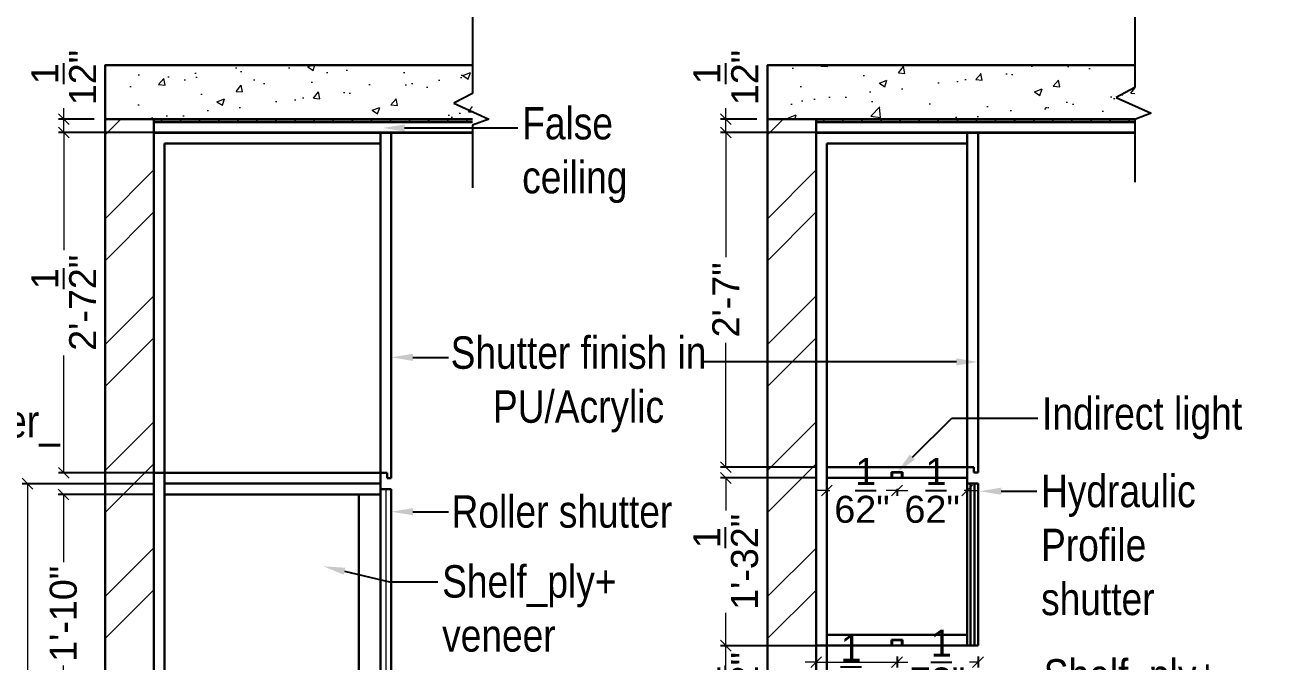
# Model space of a CAD drawing. Header units: millimetres. Extents: x 56222 to 3066687, y -650199 to -121287.
# Drawn here: x 133201.9 to 133318.1, y -185419 to -185360 of the extents above; entities that cross this region are included whole.
import ezdxf
from ezdxf import colors
from ezdxf.entities.mleader import LeaderData, LeaderLine
from ezdxf.math import Vec2, Vec3

# ---------------------------------------------------------------- set-up
doc = ezdxf.new("R2010")
doc.units = ezdxf.units.MM
doc.header["$MEASUREMENT"] = 0
doc.header["$PDMODE"] = 35
doc.layers.get('Defpoints').update_dxf_attribs({"color": 220})
for name, color, linetype, lineweight in [('dim05', 1, 'Continuous', 13), ('FURNITURE', 32, 'Continuous', 9), ('GF FALSE CEILING', 6, 'Continuous', 35), ('hatch-wall', 8, 'Continuous', 9), ('SECTION ( SLAB PLine )', 104, 'Continuous', 30), ('Text', 7, 'Continuous', 15), ('wall', 7, 'Continuous', 30), ('XX~SLAB ( BEAM )~ ( DIM )', 7, 'Continuous', 9)]:
    doc.layers.add(name, color=color, linetype=linetype, lineweight=lineweight)
doc.styles.add('Arial', font='arial.ttf')
doc.styles.get("Standard").update_dxf_attribs({"font": 'arial.ttf', "height": 6})
doc.styles.add('style4', font='ARIALN.TTF')
doc.dimstyles.new('ISO-25', dxfattribs={"dimtxt": 2.5, "dimasz": 1, "dimexe": 0.5, "dimexo": 1, "dimtad": 0, "dimdec": 1, "dimlunit": 4, "dimtxsty": 'Standard', "dimblk": 'OBLIQUE', "dimcen": 2.5, "dimclrd": 1, "dimclre": 1, "dimclrt": 5, "dimadec": 0, "dimazin": 0, "dimtfac": 1, "dimtdec": 1, "dimtmove": 0, "dimatfit": 3, "dimfxl": 1, "dimlwd": -1, "dimarcsym": 0})

# ---------------------------------------------------------------- blocks, each defined once
blk = doc.blocks.new('_Oblique')
at = {"layer": 'wall', "color": 0, "lineweight": -2}
blk.add_line((-0.5, -0.5), (0.5, 0.5), dxfattribs=at)
blk = doc.blocks.new('*D634')
at = {"layer": 'Defpoints', "color": 0, "lineweight": 30, "transparency": 16777216}
for p in [(133266.81, -185401.96), (133276.17, -185401.96), (133276.17, -185417.5)]:
    blk.add_point(p, dxfattribs=at)
at = {"layer": 'dim05', "color": 1, "linetype": 'Continuous', "lineweight": -2, "transparency": 16777216}
for p, q in [((133275.17, -185401.96), (133266.31, -185401.96)), ((133275.17, -185417.5), (133266.31, -185417.5))]:
    blk.add_line(p, q, dxfattribs=at)
at = {"layer": 'dim05', "color": 1, "linetype": 'Continuous', "transparency": 16777216}
for p, q in [((133266.81, -185401.96), (133266.81, -185404.99)), ((133266.81, -185417.5), (133266.81, -185414.47))]:
    blk.add_line(p, q, dxfattribs=at)
at = {"layer": 'dim05', "color": 1, "transparency": 16777216}
for p, rotation in [((133266.81, -185401.96), 90), ((133266.81, -185417.5), 270)]:
    blk.add_blockref('_Oblique', p, dxfattribs=dict(at, rotation=rotation))
at = {"layer": 'dim05', "color": 5, "lineweight": 25, "transparency": 16777216, "insert": (133266.81, -185409.73), "char_height": 2.5, "attachment_point": 5, "rotation": 90, "style": 'Arial'}
blk.add_mtext('1\'-3{\\H1x;\\S1/2;}"', dxfattribs=at)
blk = doc.blocks.new('*D648')
at = {"layer": 'Defpoints', "color": 0, "lineweight": 30, "transparency": 16777216}
for p in [(133205.47, -185403.49), (133214.83, -185403.49, 0.06), (133214.83, -185425.62, 0.03)]:
    blk.add_point(p, dxfattribs=at)
at = {"layer": 'dim05', "color": 1, "linetype": 'Continuous', "lineweight": -2, "transparency": 16777216}
for p, q in [((133213.83, -185403.49), (133204.97, -185403.49)), ((133213.83, -185425.62), (133204.97, -185425.62))]:
    blk.add_line(p, q, dxfattribs=at)
at = {"layer": 'dim05', "color": 1, "linetype": 'Continuous', "transparency": 16777216}
for p, q in [((133205.47, -185403.49), (133205.47, -185409.75)), ((133205.47, -185425.62), (133205.47, -185419.35))]:
    blk.add_line(p, q, dxfattribs=at)
at = {"layer": 'dim05', "color": 1, "transparency": 16777216}
for p, rotation in [((133205.47, -185403.49), 90), ((133205.47, -185425.62), 270)]:
    blk.add_blockref('_Oblique', p, dxfattribs=dict(at, rotation=rotation))
at = {"layer": 'dim05', "color": 5, "lineweight": 25, "transparency": 16777216, "insert": (133205.47, -185414.55), "char_height": 2.5, "attachment_point": 5, "rotation": 90, "style": 'Arial'}
blk.add_mtext('1\'-10"', dxfattribs=at)
blk = doc.blocks.new('*D651')
at = {"layer": 'Defpoints', "color": 0, "lineweight": 30, "transparency": 16777216}
for p in [(133205.5, -185369.96), (133214.83, -185369.96), (133214.83, -185401.49, 0.06)]:
    blk.add_point(p, dxfattribs=at)
at = {"layer": 'dim05', "color": 1, "linetype": 'Continuous', "lineweight": -2, "transparency": 16777216}
for p, q in [((133213.83, -185369.96), (133205, -185369.96)), ((133213.83, -185401.49), (133205, -185401.49))]:
    blk.add_line(p, q, dxfattribs=at)
at = {"layer": 'dim05', "color": 1, "linetype": 'Continuous', "transparency": 16777216}
for p, q in [((133205.5, -185369.96), (133205.5, -185380.84)), ((133205.5, -185401.49), (133205.5, -185390.61))]:
    blk.add_line(p, q, dxfattribs=at)
at = {"layer": 'dim05', "color": 1, "transparency": 16777216}
for p, rotation in [((133205.5, -185369.96), 90), ((133205.5, -185401.49), 270)]:
    blk.add_blockref('_Oblique', p, dxfattribs=dict(at, rotation=rotation))
at = {"layer": 'dim05', "color": 5, "lineweight": 25, "transparency": 16777216, "insert": (133205.5, -185385.73), "char_height": 2.5, "attachment_point": 5, "rotation": 90, "style": 'Arial'}
blk.add_mtext('2\'-7{\\H1x;\\S1/2;}"', dxfattribs=at)
blk = doc.blocks.new('*D654')
at = {"layer": 'Defpoints', "color": 0, "lineweight": 30, "transparency": 16777216}
for p in [(133266.81, -185369.96), (133276.17, -185369.96), (133276.17, -185400.96)]:
    blk.add_point(p, dxfattribs=at)
at = {"layer": 'dim05', "color": 1, "linetype": 'Continuous', "lineweight": -2, "transparency": 16777216}
for p, q in [((133275.17, -185369.96), (133266.31, -185369.96)), ((133275.17, -185400.96), (133266.31, -185400.96))]:
    blk.add_line(p, q, dxfattribs=at)
at = {"layer": 'dim05', "color": 1, "linetype": 'Continuous', "transparency": 16777216}
for p, q in [((133266.81, -185369.96), (133266.81, -185381.49)), ((133266.81, -185400.96), (133266.81, -185389.43))]:
    blk.add_line(p, q, dxfattribs=at)
at = {"layer": 'dim05', "color": 1, "transparency": 16777216}
for p, rotation in [((133266.81, -185369.96), 90), ((133266.81, -185400.96), 270)]:
    blk.add_blockref('_Oblique', p, dxfattribs=dict(at, rotation=rotation))
at = {"layer": 'dim05', "color": 5, "lineweight": 25, "transparency": 16777216, "insert": (133266.81, -185385.46), "char_height": 2.5, "attachment_point": 5, "rotation": 90, "style": 'Arial'}
blk.add_mtext('2\'-7"', dxfattribs=at)
blk = doc.blocks.new('*D655')
at = {"layer": 'Defpoints', "color": 0, "lineweight": 30, "transparency": 16777216}
for p in [(133275.17, -185417.5), (133282.67, -185417.5), (133282.67, -185419.02)]:
    blk.add_point(p, dxfattribs=at)
at = {"layer": 'dim05', "color": 1, "linetype": 'Continuous', "transparency": 16777216}
for p, q in [((133275.17, -185419.02), (133274.17, -185419.02)), ((133275.17, -185419.02), (133282.67, -185419.02)), ((133282.67, -185419.02), (133283.67, -185419.02))]:
    blk.add_line(p, q, dxfattribs=at)
at = {"layer": 'dim05', "color": 1, "linetype": 'Continuous', "lineweight": -2, "transparency": 16777216}
for p, q in [((133275.17, -185418.5), (133275.17, -185419.52)), ((133282.67, -185418.5), (133282.67, -185419.52))]:
    blk.add_line(p, q, dxfattribs=at)
at = {"layer": 'dim05', "color": 1, "transparency": 16777216}
blk.add_blockref('_Oblique', (133275.17, -185419.02), dxfattribs=at)
at = {"layer": 'dim05', "color": 1, "transparency": 16777216, "rotation": 180}
blk.add_blockref('_Oblique', (133282.67, -185419.02), dxfattribs=at)
at = {"layer": 'dim05', "color": 5, "lineweight": 25, "transparency": 16777216, "insert": (133278.06, -185419.47), "char_height": 2.5, "attachment_point": 5, "style": 'Arial'}
blk.add_mtext('7{\\H1x;\\S1/2;}"', dxfattribs=at)
blk = doc.blocks.new('*D656')
at = {"layer": 'Defpoints', "color": 0, "lineweight": 30, "transparency": 16777216}
for p in [(133282.67, -185417.5), (133290.17, -185417.5), (133290.17, -185419.02)]:
    blk.add_point(p, dxfattribs=at)
at = {"layer": 'dim05', "color": 1, "linetype": 'Continuous', "lineweight": -2, "transparency": 16777216}
for p, q in [((133282.67, -185418.5), (133282.67, -185419.52)), ((133290.17, -185418.5), (133290.17, -185419.52))]:
    blk.add_line(p, q, dxfattribs=at)
at = {"layer": 'dim05', "color": 1, "linetype": 'Continuous', "transparency": 16777216}
for p, q in [((133282.67, -185419.02), (133283.46, -185419.02)), ((133290.17, -185419.02), (133289.38, -185419.02))]:
    blk.add_line(p, q, dxfattribs=at)
at = {"layer": 'dim05', "color": 1, "transparency": 16777216, "rotation": 180}
blk.add_blockref('_Oblique', (133282.67, -185419.02), dxfattribs=at)
at = {"layer": 'dim05', "color": 1, "transparency": 16777216}
blk.add_blockref('_Oblique', (133290.17, -185419.02), dxfattribs=at)
at = {"layer": 'dim05', "color": 5, "lineweight": 25, "transparency": 16777216, "insert": (133286.42, -185419.02), "char_height": 2.5, "attachment_point": 5, "style": 'Arial'}
blk.add_mtext('7{\\H1x;\\S1/2;}"', dxfattribs=at)
blk = doc.blocks.new('*D659')
at = {"layer": 'Defpoints', "color": 0, "lineweight": 30, "transparency": 16777216}
for p in [(133205.5, -185368.71), (133209.33, -185368.71), (133209.33, -185369.96)]:
    blk.add_point(p, dxfattribs=at)
at = {"layer": 'dim05', "color": 1, "linetype": 'Continuous', "transparency": 16777216}
for p, q in [((133205.5, -185368.71), (133205.5, -185367.71)), ((133205.5, -185369.96), (133205.5, -185368.71))]:
    blk.add_line(p, q, dxfattribs=at)
at = {"layer": 'dim05', "color": 1, "linetype": 'Continuous', "lineweight": -2, "transparency": 16777216}
for p, q in [((133208.33, -185368.71), (133205, -185368.71)), ((133208.33, -185369.96), (133205, -185369.96))]:
    blk.add_line(p, q, dxfattribs=at)
at = {"layer": 'dim05', "color": 1, "transparency": 16777216}
for p, rotation in [((133205.5, -185368.71), 90), ((133205.5, -185369.96), 270)]:
    blk.add_blockref('_Oblique', p, dxfattribs=dict(at, rotation=rotation))
at = {"layer": 'dim05', "color": 5, "lineweight": 25, "transparency": 16777216, "insert": (133205.5, -185364.86), "char_height": 2.5, "attachment_point": 5, "rotation": 90, "style": 'Arial'}
blk.add_mtext('1{\\H1x;\\S1/2;}"', dxfattribs=at)
blk = doc.blocks.new('*D660')
at = {"layer": 'Defpoints', "color": 0, "lineweight": 30, "transparency": 16777216}
for p in [(133214.83, -185402.49, 0.06), (133202.15, -185445.46), (133213.83, -185445.46)]:
    blk.add_point(p, dxfattribs=at)
at = {"layer": 'dim05', "color": 1, "linetype": 'Continuous', "lineweight": -2, "transparency": 16777216}
for p, q in [((133213.83, -185402.49), (133201.65, -185402.49)), ((133212.83, -185445.46), (133201.65, -185445.46))]:
    blk.add_line(p, q, dxfattribs=at)
at = {"layer": 'dim05', "color": 1, "linetype": 'Continuous', "transparency": 16777216}
for p, q in [((133202.15, -185402.49), (133202.15, -185420.03)), ((133202.15, -185445.46), (133202.15, -185427.92))]:
    blk.add_line(p, q, dxfattribs=at)
at = {"layer": 'dim05', "color": 1, "transparency": 16777216}
for p, rotation in [((133202.15, -185402.49), 90), ((133202.15, -185445.46), 270)]:
    blk.add_blockref('_Oblique', p, dxfattribs=dict(at, rotation=rotation))
at = {"layer": 'dim05', "color": 5, "lineweight": 25, "transparency": 16777216, "insert": (133202.15, -185423.98), "char_height": 2.5, "attachment_point": 5, "rotation": 90, "style": 'Arial'}
blk.add_mtext('3\'-7"', dxfattribs=at)
blk = doc.blocks.new('*D661')
at = {"layer": 'Defpoints', "color": 0, "lineweight": 30, "transparency": 16777216}
for p in [(133266.81, -185417.5), (133275.17, -185417.5), (133275.17, -185423.03)]:
    blk.add_point(p, dxfattribs=at)
at = {"layer": 'dim05', "color": 1, "linetype": 'Continuous', "transparency": 16777216}
for p, q in [((133266.81, -185417.5), (133266.81, -185416.5)), ((133266.81, -185423.03), (133266.81, -185417.5)), ((133266.81, -185423.03), (133266.81, -185424.03))]:
    blk.add_line(p, q, dxfattribs=at)
at = {"layer": 'dim05', "color": 1, "linetype": 'Continuous', "lineweight": -2, "transparency": 16777216}
for p, q in [((133274.17, -185417.5), (133266.31, -185417.5)), ((133274.17, -185423.03), (133266.31, -185423.03))]:
    blk.add_line(p, q, dxfattribs=at)
at = {"layer": 'dim05', "color": 1, "transparency": 16777216}
for p, rotation in [((133266.81, -185417.5), 270), ((133266.81, -185423.03), 90)]:
    blk.add_blockref('_Oblique', p, dxfattribs=dict(at, rotation=rotation))
at = {"layer": 'dim05', "color": 5, "lineweight": 25, "transparency": 16777216, "insert": (133266.81, -185420.65), "char_height": 2.5, "attachment_point": 5, "rotation": 90, "style": 'Arial'}
blk.add_mtext('5{\\H1x;\\S1/2;}"', dxfattribs=at)
blk = doc.blocks.new('*D662')
at = {"layer": 'Defpoints', "color": 0, "lineweight": 30, "transparency": 16777216}
for p in [(133266.81, -185368.71), (133270.67, -185368.71), (133270.67, -185369.96)]:
    blk.add_point(p, dxfattribs=at)
at = {"layer": 'dim05', "color": 1, "linetype": 'Continuous', "transparency": 16777216}
for p, q in [((133266.81, -185368.71), (133266.81, -185367.71)), ((133266.81, -185369.96), (133266.81, -185368.71))]:
    blk.add_line(p, q, dxfattribs=at)
at = {"layer": 'dim05', "color": 1, "linetype": 'Continuous', "lineweight": -2, "transparency": 16777216}
for p, q in [((133269.67, -185368.71), (133266.31, -185368.71)), ((133269.67, -185369.96), (133266.31, -185369.96))]:
    blk.add_line(p, q, dxfattribs=at)
at = {"layer": 'dim05', "color": 1, "transparency": 16777216}
for p, rotation in [((133266.81, -185368.71), 90), ((133266.81, -185369.96), 270)]:
    blk.add_blockref('_Oblique', p, dxfattribs=dict(at, rotation=rotation))
at = {"layer": 'dim05', "color": 5, "lineweight": 25, "transparency": 16777216, "insert": (133266.81, -185364.86), "char_height": 2.5, "attachment_point": 5, "rotation": 90, "style": 'Arial'}
blk.add_mtext('1{\\H1x;\\S1/2;}"', dxfattribs=at)
blk = doc.blocks.new('*D668')
at = {"layer": 'Defpoints', "color": 0, "lineweight": 30, "transparency": 16777216}
for p in [(133282.67, -185401.96), (133289.17, -185401.96), (133289.17, -185403.13)]:
    blk.add_point(p, dxfattribs=at)
at = {"layer": 'dim05', "color": 1, "linetype": 'Continuous', "transparency": 16777216}
for p, q in [((133282.67, -185403.13), (133281.67, -185403.13)), ((133282.67, -185403.13), (133282.94, -185403.13)), ((133289.17, -185403.13), (133288.9, -185403.13)), ((133289.17, -185403.13), (133290.17, -185403.13))]:
    blk.add_line(p, q, dxfattribs=at)
at = {"layer": 'dim05', "color": 1, "linetype": 'Continuous', "lineweight": -2, "transparency": 16777216}
for p, q in [((133282.67, -185402.96), (133282.67, -185403.63)), ((133289.17, -185402.96), (133289.17, -185403.63))]:
    blk.add_line(p, q, dxfattribs=at)
at = {"layer": 'dim05', "color": 1, "transparency": 16777216}
blk.add_blockref('_Oblique', (133282.67, -185403.13), dxfattribs=at)
at = {"layer": 'dim05', "color": 1, "transparency": 16777216, "rotation": 180}
blk.add_blockref('_Oblique', (133289.17, -185403.13), dxfattribs=at)
at = {"layer": 'dim05', "color": 5, "lineweight": 25, "transparency": 16777216, "insert": (133285.92, -185403.13), "char_height": 2.5, "attachment_point": 5, "style": 'Arial'}
blk.add_mtext('6{\\H1x;\\S1/2;}"', dxfattribs=at)
blk = doc.blocks.new('*D669')
at = {"layer": 'Defpoints', "color": 0, "lineweight": 30, "transparency": 16777216}
for p in [(133276.17, -185401.96), (133282.67, -185401.96), (133276.17, -185403.13)]:
    blk.add_point(p, dxfattribs=at)
at = {"layer": 'dim05', "color": 1, "linetype": 'Continuous', "transparency": 16777216}
for p, q in [((133276.17, -185403.13), (133275.17, -185403.13)), ((133276.17, -185403.13), (133276.44, -185403.13)), ((133282.67, -185403.13), (133282.4, -185403.13)), ((133282.67, -185403.13), (133283.67, -185403.13))]:
    blk.add_line(p, q, dxfattribs=at)
at = {"layer": 'dim05', "color": 1, "linetype": 'Continuous', "lineweight": -2, "transparency": 16777216}
for p, q in [((133276.17, -185402.96), (133276.17, -185403.63)), ((133282.67, -185402.96), (133282.67, -185403.63))]:
    blk.add_line(p, q, dxfattribs=at)
at = {"layer": 'dim05', "color": 1, "transparency": 16777216}
blk.add_blockref('_Oblique', (133276.17, -185403.13), dxfattribs=at)
at = {"layer": 'dim05', "color": 1, "transparency": 16777216, "rotation": 180}
blk.add_blockref('_Oblique', (133282.67, -185403.13), dxfattribs=at)
at = {"layer": 'dim05', "color": 5, "lineweight": 25, "transparency": 16777216, "insert": (133279.42, -185403.13), "char_height": 2.5, "attachment_point": 5, "style": 'Arial'}
blk.add_mtext('6{\\H1x;\\S1/2;}"', dxfattribs=at)

msp = doc.modelspace()

# ---------------------------------------------------------------- hatches: boundary and pattern name
at = {"layer": 'FURNITURE', "lineweight": 20, "true_color": 0x636466}
h = msp.add_hatch(dxfattribs=at)
h.set_pattern_fill('AR-CONC', color=251)
h.set_pattern_definition([(50, (3791.436, -203918.425), (7.17260183, -0.62752135), [0.75, -8.25]), (355, (3791.436, -203918.425), (-1.38751334, 7.52192134), [0.6, -6.6]), (100.4514445, (3792.034, -203918.4774), (5.78508847, 6.8943999), [0.6374019, -7.0114211]), (46.1842, (3791.436, -203916.425), (10.6724133, -1.6551928), [1.125, -12.375]), (96.6356355, (3792.326, -203916.563), (9.34661946, 9.741186), [0.9561034, -10.5171376]), (351.184164, (3791.436, -203916.425), (9.34661945, 9.741186), [0.9, -9.9]), (21, (3792.436, -203916.925), (5.96907052, -4.0261889), [0.75, -8.25]), (326, (3792.436, -203916.925), (2.4331533, 7.25150045), [0.6, -6.6]), (71.451445, (3792.9336, -203917.2606), (8.40222377, 3.22531153), [0.6374019, -7.0114211]), (37.5, (3791.4362, -203918.425), (0.121598553, 3.32893854), [0, -6.52, 0, -6.7, 0, -6.625]), (7.5, (3791.4362, -203918.425), (2.63069537, 3.94411712), [0, -3.82, 0, -6.37, 0, -2.525]), (327.5, (3789.2062, -203918.425), (5.33822436, -0.22554872), [0, -2.5, 0, -7.8, 0, -10.35]), (317.5, (3788.206, -203918.425), (5.8318617, 1.00104982), [0, -3.25, 0, -5.18, 0, -7.35])])
h.paths.add_polyline_path([(133368.988, -185395.715), (133364.464, -185395.715), (133364.464, -185395.746)])
h.paths.add_polyline_path([(133243.358, -185368.711), (133243.371, -185363.715), (133209.33, -185363.715), (133209.33, -185368.715), (133220.464, -185368.715), (133220.45, -185368.719)])
h = msp.add_hatch(dxfattribs=at)
h.set_pattern_fill('AR-CONC', color=251)
h.set_pattern_definition([(50, (3852.7746, -203916.7024), (7.17260183, -0.62752135), [0.75, -8.25]), (355, (3852.7746, -203916.7024), (-1.38751334, 7.52192134), [0.6, -6.6]), (100.4514445, (3853.372, -203916.755), (5.78508847, 6.8943999), [0.6374019, -7.0114211]), (46.1842, (3852.7746, -203914.702), (10.6724133, -1.6551928), [1.125, -12.375]), (96.6356355, (3853.664, -203914.84), (9.34661946, 9.741186), [0.9561034, -10.5171376]), (351.184164, (3852.775, -203914.702), (9.34661945, 9.741186), [0.9, -9.9]), (21, (3853.7746, -203915.2024), (5.96907052, -4.0261889), [0.75, -8.25]), (326, (3853.7746, -203915.2024), (2.4331533, 7.25150045), [0.6, -6.6]), (71.451445, (3854.272, -203915.538), (8.40222377, 3.22531153), [0.6374019, -7.0114211]), (37.5, (3852.7746, -203916.7024), (0.121598553, 3.32893854), [0, -6.52, 0, -6.7, 0, -6.625]), (7.5, (3852.7746, -203916.7024), (2.63069537, 3.94411712), [0, -3.82, 0, -6.37, 0, -2.525]), (327.5, (3850.5446, -203916.7024), (5.33822436, -0.22554872), [0, -2.5, 0, -7.8, 0, -10.35]), (317.5, (3849.5446, -203916.7024), (5.8318617, 1.00104982), [0, -3.25, 0, -5.18, 0, -7.35])])
h.paths.add_polyline_path([(133430.327, -185393.992), (133425.802, -185393.992), (133425.802, -185394.024)])
h.paths.add_polyline_path([(133304.696, -185368.711), (133304.706, -185363.715), (133270.665, -185363.715), (133270.668, -185368.715), (133281.802, -185368.715), (133281.789, -185368.719)])
at = {"layer": 'GF FALSE CEILING', "lineweight": 9}
h = msp.add_hatch(dxfattribs=at)
h.set_pattern_fill('ANSI31', color=256, scale=10)
h.set_pattern_definition([(45, (4975.094, -202300.846), (-0.883883476, 0.883883476), [])])
h.paths.add_polyline_path([(133243.364, -185368.715), (133213.83, -185368.715), (133213.83, -185368.965), (133243.364, -185368.965)])
h = msp.add_hatch(dxfattribs=at)
h.set_pattern_fill('ANSI31', color=256, scale=10)
h.set_pattern_definition([(45, (5036.4324, -202300.846), (-0.883883476, 0.883883476), [])])
h.paths.add_polyline_path([(133304.703, -185368.715), (133275.168, -185368.715), (133275.168, -185368.965), (133304.703, -185368.965)])
at = {"layer": 'hatch-wall'}
h = msp.add_hatch(dxfattribs=at)
h.set_pattern_fill('ANSI32', color=256, scale=22)
h.set_pattern_definition([(45, (4975.094, -202294.837), (-5.83363094, 5.83363094), []), (45, (4978.983, -202294.837), (-5.83363094, 5.83363094), [])])
h.paths.add_polyline_path([(133213.824, -185368.715), (133209.336, -185368.715), (133209.342, -185477.715), (133213.83, -185477.715)])
h = msp.add_hatch(dxfattribs=at)
h.set_pattern_fill('ANSI32', color=256, scale=22)
h.set_pattern_definition([(45, (5036.432, -202294.837), (-5.83363094, 5.83363094), []), (45, (5040.3215, -202294.837), (-5.83363094, 5.83363094), [])])
h.paths.add_polyline_path([(133275.162, -185368.715), (133270.674, -185368.715), (133270.681, -185477.715), (133275.168, -185477.715)])

# ---------------------------------------------------------------- linework, layer by layer
at = {"layer": 'dim05', "color": 4, "linetype": 'Continuous', "lineweight": 30}
msp.add_lwpolyline([(133289.486, -185402.461), (133289.851, -185402.461), (133289.852, -185417.496), (133289.487, -185417.496)], close=True, dxfattribs=at)
at = {"layer": 'FURNITURE', "linetype": 'ByBlock', "lineweight": -3}
for p, q in [((133304.703, -185354.931), (133304.703, -185365.796)), ((133243.364, -185355.466), (133243.364, -185366.331)), ((133243.364, -185366.331), (133241.638, -185367.24)), ((133304.703, -185365.796), (133302.976, -185366.705)), ((133302.976, -185366.705), (133306.215, -185368.168)), ((133241.638, -185367.24), (133244.877, -185368.703)), ((133244.877, -185368.703), (133243.364, -185369.279)), ((133306.215, -185368.168), (133304.703, -185368.744)), ((133304.703, -185368.744), (133304.703, -185374.554)), ((133243.364, -185369.279), (133243.364, -185375.088)), ((133275.168, -185370.965), (133275.168, -185379.724))]:
    msp.add_line(p, q, dxfattribs=at)
at = {"layer": 'FURNITURE', "lineweight": 30}
for p, q in [((133235.83, -185369.965), (133213.83, -185369.965)), ((133234.829, -185401.986, -0.065), (133234.83, -185369.965)), ((133235.829, -185401.986, -0.065), (133235.83, -185369.965)), ((133290.168, -185369.965), (133275.168, -185369.965)), ((133289.168, -185369.965), (133289.168, -185417.496)), ((133290.168, -185401.461), (133290.168, -185369.965)), ((133213.83, -185370.965), (133213.83, -185370.965)), ((133234.83, -185370.965), (133214.83, -185370.965)), ((133276.168, -185370.965), (133276.168, -185417.496)), ((133289.168, -185370.965), (133276.168, -185370.965)), ((133235.829, -185401.986, -0.065), (133235.83, -185398.24, -0.129)), ((133234.829, -185401.486, -0.065), (133213.829, -185401.486, 0.065)), ((133234.829, -185401.486, -0.065), (133234.829, -185401.486, -0.065)), ((133234.829, -185401.486, -0.065), (133234.829, -185401.486, -0.065)), ((133234.829, -185401.486, -0.065), (133235.449, -185401.486, -0.065)), ((133234.829, -185403.486, -0.065), (133234.829, -185401.486, -0.065)), ((133235.449, -185401.986, -0.065), (133235.449, -185401.486, -0.065)), ((133283.165, -185401.43), (133282.165, -185401.43)), ((133282.165, -185401.43), (133282.165, -185401.93)), ((133283.165, -185401.43), (133283.165, -185401.93)), ((133289.168, -185400.961), (133289.788, -185400.961)), ((133289.168, -185401.461), (133289.168, -185401.461)), ((133289.168, -185401.461), (133289.168, -185401.461)), ((133289.788, -185401.461), (133289.788, -185400.961)), ((133290.168, -185401.461), (133289.788, -185401.461)), ((133234.829, -185402.486, -0.065), (133214.829, -185402.486, 0.065)), ((133235.829, -185401.986, -0.065), (133235.449, -185401.986, -0.065)), ((133290.168, -185402.461), (133289.168, -185402.461)), ((133290.17, -185417.496), (133290.168, -185402.461)), ((133234.829, -185403.486, -0.065), (133214.829, -185403.486, 0.065)), ((133235.829, -185402.986, -0.065), (133234.829, -185402.986, -0.065)), ((133234.829, -185403.486, -0.065), (133234.83, -185444.715, -0.129)), ((133235.829, -185402.986, -0.065), (133235.83, -185443.624, -0.126)), ((133289.168, -185416.496), (133276.168, -185416.496)), ((133289.17, -185417.496), (133275.168, -185417.496)), ((133283.165, -185416.967), (133282.165, -185416.967)), ((133282.165, -185416.967), (133282.165, -185417.467)), ((133283.165, -185416.966), (133283.165, -185417.466)), ((133289.168, -185417.496), (133289.168, -185417.496)), ((133289.168, -185417.496), (133289.168, -185417.496)), ((133289.17, -185417.496), (133290.17, -185417.496)), ((133289.79, -185417.496), (133289.79, -185417.496))]:
    msp.add_line(p, q, dxfattribs=at)
at = {"layer": 'FURNITURE', "lineweight": 30, "ltscale": 0.4}
for p, q in [((133213.83, -185369.965), (133213.83, -185401.486, 0.065)), ((133214.83, -185370.965, 0.004), (133214.83, -185401.486, 0.065)), ((133213.83, -185445.465, 0), (133213.829, -185401.486, 0.065)), ((133214.83, -185444.715, 0), (133214.829, -185401.486, 0.065))]:
    msp.add_line(p, q, dxfattribs=at)
at = {"layer": 'FURNITURE'}
msp.add_line((133213.829, -185403.55), (133213.83, -185444.684), dxfattribs=at)
at = {"layer": 'FURNITURE', "color": 3, "lineweight": 30}
msp.add_line((133232.829, -185403.486, -0.065), (133232.83, -185444.715, -0.129), dxfattribs=at)
at = {"layer": 'FURNITURE', "lineweight": 15}
msp.add_line((133235.329, -185402.986, -0.065), (133235.309, -185444.714, -0.126), dxfattribs=at)
at = {"layer": 'FURNITURE', "lineweight": 30}
msp.add_lwpolyline([(133275.168, -185369.965), (133275.168, -185417.496)], dxfattribs=at)
for points in [[(133276.168, -185401.961), (133289.168, -185401.961), (133289.168, -185400.961), (133276.168, -185400.961)], [(133275.168, -185417.496), (133275.167, -185423.027), (133276.167, -185423.027), (133276.168, -185417.496)]]:
    msp.add_lwpolyline(points, close=True, dxfattribs=at)
at = {"layer": 'FURNITURE', "color": 3, "lineweight": 30}
for points in [[(133283.122, -185401.46), (133282.215, -185401.46), (133282.215, -185401.961), (133283.122, -185401.961)], [(133283.122, -185416.996), (133282.215, -185416.996), (133282.215, -185417.497), (133283.122, -185417.497)]]:
    msp.add_lwpolyline(points, close=True, dxfattribs=at)
at = {"layer": 'GF FALSE CEILING'}
for p, q in [((133213.83, -185368.965), (133243.364, -185368.965)), ((133275.168, -185368.965), (133304.703, -185368.965)), ((133213.83, -185369.965), (133243.364, -185369.965)), ((133275.168, -185369.965), (133304.703, -185369.965))]:
    msp.add_line(p, q, dxfattribs=at)
at = {"layer": 'SECTION ( SLAB PLine )', "color": 1}
for points in [[(133243.364, -185363.715), (133209.33, -185363.715), (133209.33, -185368.715), (133213.83, -185368.715), (133213.83, -185368.715), (133243.364, -185368.715)], [(133304.703, -185363.715), (133270.668, -185363.715), (133270.668, -185368.715), (133275.168, -185368.715), (133275.168, -185368.715), (133304.703, -185368.715)]]:
    msp.add_lwpolyline(points, dxfattribs=at)
at = {"layer": 'XX~SLAB ( BEAM )~ ( DIM )', "lineweight": 30}
for points in [[(133213.83, -185477.715), (133209.33, -185477.715), (133209.33, -185368.715), (133213.83, -185368.715)], [(133275.168, -185477.715), (133270.668, -185477.715), (133270.668, -185368.715), (133275.168, -185368.715)]]:
    msp.add_lwpolyline(points, close=True, dxfattribs=at)

# ---------------------------------------------------------------- dimensions: what is measured, and where the dimension line sits
at = {"layer": 'dim05', "color": 27, "lineweight": 25, "true_color": 0x7d5120}
for base, p1, p2, picture, middle in [((133205.495459738, -185368.714702425), (133209.329933966, -185369.964702425), (133209.329933966, -185368.714702425), '*D659', (133205.495459738, -185364.859143079)), ((133266.810780359, -185368.714702423), (133270.66827205, -185369.964702424), (133270.66827205, -185368.714702423), '*D662', (133266.810780359, -185364.859143078)), ((133205.495, -185369.965), (133214.829, -185401.486, 0.065), (133214.83, -185369.965), '*D651', (133205.495, -185385.726)), ((133266.811, -185369.965), (133276.168, -185400.961), (133276.168, -185369.965), '*D654', (133266.811, -185385.463)), ((133266.811, -185401.961), (133276.168, -185417.496), (133276.168, -185401.961), '*D634', (133266.811, -185409.729)), ((133202.155, -185445.465), (133214.83, -185402.486, 0.065), (133213.83, -185445.465), '*D660', (133202.155, -185423.976)), ((133205.472, -185403.486), (133214.829, -185425.619, 0.029), (133214.829, -185403.486, 0.065), '*D648', (133205.472, -185414.553))]:
    dim = msp.add_linear_dim(base=base, p1=p1, p2=p2, angle=90, dimstyle='ISO-25', override={"dimtxsty": 'Arial'}, dxfattribs=at)
    dim.commit()
    dim.dimension.update_dxf_attribs({"geometry": picture, "text_midpoint": middle})
for base, p1, p2, override, picture, middle in [((133276.168, -185403.131), (133282.668, -185401.961), (133276.168, -185401.961), {"dimtxsty": 'Arial'}, '*D669', (133279.418, -185403.131)), ((133289.168, -185403.131), (133282.668, -185401.961), (133289.168, -185401.961), {"dimtxsty": 'Arial'}, '*D668', (133285.918, -185403.131)), ((133290.168, -185419.02), (133282.668, -185417.497), (133290.168, -185417.498), {"dimtxsty": 'Arial', "dimtmove": 1}, '*D656', (133286.418, -185419.02))]:
    dim = msp.add_linear_dim(base=base, p1=p1, p2=p2, dimstyle='ISO-25', override=override, dxfattribs=at)
    dim.commit()
    dim.dimension.update_dxf_attribs({"geometry": picture, "text_midpoint": middle})
dim = msp.add_linear_dim(base=(133266.811, -185417.496), p1=(133275.167, -185423.026), p2=(133275.168, -185417.496), angle=90, dimstyle='ISO-25', override={"dimtxsty": 'Arial', "dimtmove": 1}, dxfattribs=at)
dim.commit()
dim.dimension.update_dxf_attribs({"geometry": '*D661', "text_midpoint": (133266.811, -185420.652), "dimtype": 160})
dim = msp.add_linear_dim(base=(133282.668, -185419.02), p1=(133275.168, -185417.496), p2=(133282.668, -185417.497), dimstyle='ISO-25', override={"dimtxsty": 'Arial', "dimtmove": 1}, dxfattribs=at)
dim.commit()
dim.dimension.update_dxf_attribs({"geometry": '*D655', "text_midpoint": (133278.057, -185419.47), "dimtype": 160})

# ---------------------------------------------------------------- leaders
at = {"layer": 'Text', "color": 1, "lineweight": 0, "ltscale": 20}
ml = msp.add_multileader_mtext('Standard', dxfattribs=at)
ml.set_content('False \\Pceiling', color=1, style='style4')
ml.set_leader_properties()
ml.build(insert=Vec2(0, 0))
ml.multileader.update_dxf_attribs({"dogleg_length": 2.025, "arrow_head_size": 2})
ctx = ml.context
ctx.base_point, ctx.char_height, ctx.arrow_head_size, ctx.landing_gap_size, ctx.plane_origin = Vec3(133247.557, -185369.53), 3, 2, 0.4, Vec3(133185.935, -185354.53)
notes = []
notes.append((ctx, [(0, (1, 1, 0), (133245.068, -185369.53), (1, 0), 2.489, [(0, [(133235.06, -185369.53)], 0, [])])]))
ctx.mtext.insert = Vec3(133247.957, -185367.589)
ml = msp.add_multileader_mtext('Standard', dxfattribs=at)
ml.set_content('Shutter finish in \\PPU/Acrylic ', color=1, style='style4')
ml.set_leader_properties()
ml.build(insert=Vec2(0, 0))
ml.multileader.update_dxf_attribs({"dogleg_length": 2.025, "arrow_head_size": 2})
ctx = ml.context
ctx.base_point, ctx.char_height, ctx.arrow_head_size, ctx.landing_gap_size, ctx.plane_origin = Vec3(133241.125, -185390.783, 0.078), 3, 2, 0.4, Vec3(133172.498, -185390.783, 0.078)
ctx.text_align_type = 1
notes.append((ctx, [(0, (1, 1, 0), (133240.163, -185390.783, 0.078), (1, 0), 0.962, [(0, [(133235.83, -185390.783, 0.078)], 0, [])])]))
ctx.mtext.insert, ctx.mtext.alignment = Vec3(133253.172, -185388.842, 0.078), 2
ml = msp.add_multileader_mtext('Standard', dxfattribs=at)
ml.set_content('', color=1, style='style4')
ml.set_leader_properties()
ml.build(insert=Vec2(0, 0))
ml.multileader.update_dxf_attribs({"dogleg_length": 2.011, "arrow_head_size": 2})
ctx = ml.context
ctx.base_point, ctx.char_height, ctx.arrow_head_size, ctx.landing_gap_size, ctx.plane_origin = Vec3(133263.922, -185391.207), 3, 2, 0.4, Vec3(133308.103, -185391.207)
notes.append((ctx, [(0, (1, 1, 0), (133266.733, -185391.207), (-1, 0), 2.011, [(0, [(133290.168, -185391.207)], 0, [])])]))
ctx.mtext.insert = Vec3(133264.322, -185389.707)
ml = msp.add_multileader_mtext('Standard', dxfattribs=at)
ml.set_content('Indirect light', color=1, style='style4')
ml.set_leader_properties()
ml.build(insert=Vec2(0, 0))
ml.multileader.update_dxf_attribs({"dogleg_length": 2.025, "arrow_head_size": 2})
ctx = ml.context
ctx.base_point, ctx.char_height, ctx.arrow_head_size, ctx.landing_gap_size, ctx.plane_origin = Vec3(133295.696, -185396.418), 3, 2, 0.4, Vec3(133243.771, -185388.779)
notes.append((ctx, [(0, (1, 1, 0), (133287.731, -185396.418), (1, 0), 7.965, [(0, [(133282.665, -185401.43)], 0, [])])]))
ctx.mtext.insert = Vec3(133296.096, -185394.477)
ml = msp.add_multileader_mtext('Standard', dxfattribs=at)
ml.set_content('Hydraulic shutter_\\PPU/acrylic', color=1, style='style4')
ml.set_leader_properties()
ml.build(insert=Vec2(0, 0))
ml.multileader.update_dxf_attribs({"dogleg_length": 2.025, "arrow_head_size": 2})
ctx = ml.context
ctx.base_point, ctx.char_height, ctx.arrow_head_size, ctx.landing_gap_size, ctx.plane_origin = Vec3(133177.038, -185397.146, 0.078), 3, 2, 0.4, Vec3(133108.412, -185397.146, 0.078)
notes.append((ctx, [(0, (1, 1, 0), (133176.076, -185397.146, 0.078), (1, 0), 0.962, [(0, [(133123.955, -185397.146, 0.078)], 0, [])])]))
ctx.mtext.insert = Vec3(133177.438, -185395.205, 0.078)
ml = msp.add_multileader_mtext('Standard', dxfattribs=at)
ml.set_content('Hydraulic \\PProfile\\Pshutter', color=1, style='style4')
ml.set_leader_properties()
ml.build(insert=Vec2(0, 0))
ml.multileader.update_dxf_attribs({"dogleg_length": 2.025, "arrow_head_size": 2})
ctx = ml.context
ctx.base_point, ctx.char_height, ctx.arrow_head_size, ctx.landing_gap_size, ctx.plane_origin = Vec3(133295.61, -185403.191), 3, 2, 0.4, Vec3(133226.983, -185403.191)
notes.append((ctx, [(0, (1, 1, 0), (133294.648, -185403.191), (1, 0), 0.962, [(0, [(133290.315, -185403.191)], 0, [])])]))
ctx.mtext.insert = Vec3(133296.01, -185401.666)
ml = msp.add_multileader_mtext('Standard', dxfattribs=at)
ml.set_content('Roller shutter', color=1, style='style4')
ml.set_leader_properties()
ml.build(insert=Vec2(0, 0))
ml.multileader.update_dxf_attribs({"dogleg_length": 2.025, "arrow_head_size": 2})
ctx = ml.context
ctx.base_point, ctx.char_height, ctx.arrow_head_size, ctx.landing_gap_size, ctx.plane_origin = Vec3(133241.125, -185405.089, 0.078), 3, 2, 0.4, Vec3(133172.498, -185405.089, 0.078)
ctx.text_align_type = 1
notes.append((ctx, [(0, (1, 1, 0), (133240.163, -185405.089, 0.078), (1, 0), 0.962, [(0, [(133235.83, -185405.089, 0.078)], 0, [])])]))
ctx.mtext.insert, ctx.mtext.alignment = Vec3(133251.635, -185403.565, 0.078), 2
ml = msp.add_multileader_mtext('Standard', dxfattribs=at)
ml.set_content('Shelf_ply+\\Pveneer', color=1, style='style4')
ml.set_leader_properties()
ml.build(insert=Vec2(0, 0))
ml.multileader.update_dxf_attribs({"dogleg_length": 2.025, "arrow_head_size": 2})
ctx = ml.context
ctx.base_point, ctx.char_height, ctx.arrow_head_size, ctx.landing_gap_size, ctx.plane_origin = Vec3(133240.142, -185411.57, 0.078), 3, 2, 0.4, Vec3(133172.498, -185407.741, 0.078)
notes.append((ctx, [(0, (1, 1, 0), (133235.667, -185411.57, 0.078), (1, 0), 4.475, [(0, [(133229.544, -185410.144, 0.078)], 0, [])])]))
ctx.mtext.insert = Vec3(133240.542, -185410.045, 0.078)
ml = msp.add_multileader_mtext('Standard', dxfattribs=at)
ml.set_content('Shelf_ply+\\Pveneer', color=1, style='style4')
ml.set_leader_properties()
ml.build(insert=Vec2(0, 0))
ml.multileader.update_dxf_attribs({"dogleg_length": 2.025, "arrow_head_size": 2})
ctx = ml.context
ctx.base_point, ctx.char_height, ctx.arrow_head_size, ctx.landing_gap_size, ctx.plane_origin = Vec3(133295.861, -185420.275), 3, 2, 0.4, Vec3(133226.983, -185421.76)
notes.append((ctx, [(0, (1, 1, 0), (133286.896, -185420.275), (1, 0), 8.964, [(0, [(133281.67, -185423.03)], 0, [])])]))
ctx.mtext.insert = Vec3(133296.261, -185418.75)
for ctx, leaders in notes:
    for number, flags, end, landing, length, lines in leaders:
        leader = LeaderData()
        leader.index, (leader.has_last_leader_line, leader.has_dogleg_vector, leader.attachment_direction) = number, flags
        leader.last_leader_point, leader.dogleg_vector, leader.dogleg_length = Vec3(end), Vec3(landing), length
        for number, points, colour, breaks in lines:
            line = LeaderLine()
            line.index, line.vertices, line.color, line.breaks = number, Vec3.list(points), colors.encode_raw_color(colour), breaks
            leader.lines.append(line)
        ctx.leaders.append(leader)

doc.saveas('drawing.dxf')
